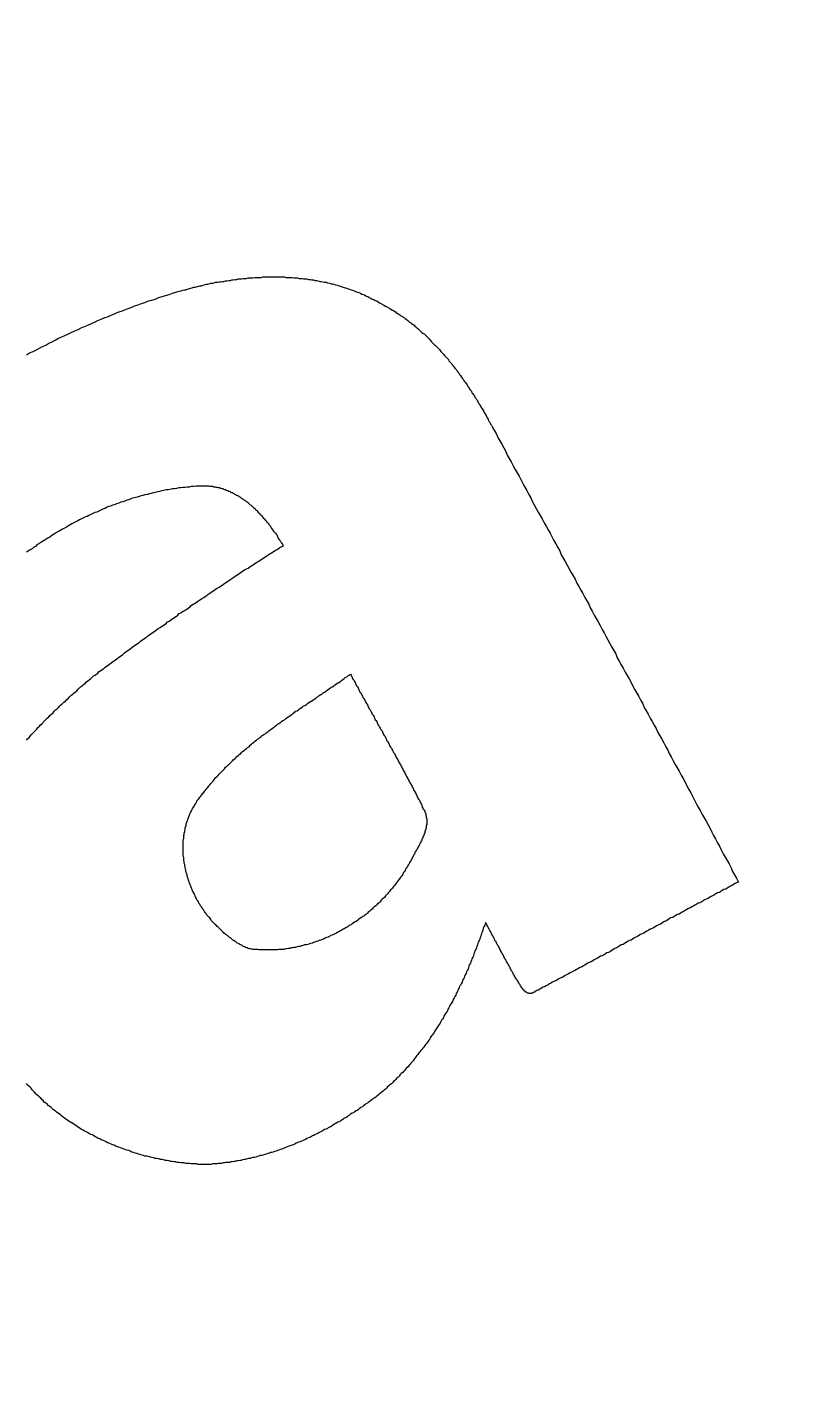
# Model space of a CAD drawing. Extents: x 61 to 163, y 47 to 87.
# Drawn here: x 70.293 to 72.718, y 62.933 to 67.299 of the extents above; entities that cross this region are included whole.
import ezdxf

# ---------------------------------------------------------------- set-up
doc = ezdxf.new("R2010")
doc.units = 0
doc.layers.get('0').update_dxf_attribs({"linetype": 'CONTINUOUS'})
doc.layers.add('GRAVIRANJE', color=3, linetype='CONTINUOUS')

msp = doc.modelspace()

# ---------------------------------------------------------------- linework, layer by layer
msp.add_circle((74.3058, 59.607), 13)
at = {"layer": 'GRAVIRANJE'}
for points in [[(70.2909, 66.2518), (70.3003, 66.2581), (70.3113, 66.2628), (70.3207, 66.2675), (70.3317, 66.2737), (70.3411, 66.2784), (70.3521, 66.2831), (70.3615, 66.2894), (70.3724, 66.2941), (70.3818, 66.2988), (70.3928, 66.3051), (70.4038, 66.3098), (70.4132, 66.3145), (70.4242, 66.3192), (70.4336, 66.3239), (70.4446, 66.3286), (70.4556, 66.3333), (70.465, 66.338), (70.4759, 66.3427), (70.4869, 66.3474), (70.4979, 66.3521), (70.5073, 66.3568), (70.5183, 66.3616), (70.5293, 66.3663), (70.5402, 66.371), (70.5496, 66.3741), (70.5606, 66.3788), (70.5716, 66.3835), (70.5826, 66.3882), (70.5936, 66.3913), (70.6045, 66.3961), (70.6155, 66.4008), (70.6249, 66.4039), (70.6359, 66.4086), (70.6469, 66.4117), (70.6578, 66.4164), (70.6688, 66.4196), (70.6798, 66.4243), (70.6908, 66.4274), (70.7018, 66.4305), (70.7127, 66.4353), (70.7237, 66.4384), (70.7347, 66.4415), (70.7457, 66.4447), (70.7566, 66.4494), (70.7676, 66.4525), (70.7786, 66.4556), (70.7849, 66.4572), (70.7896, 66.4588), (70.7943, 66.4603), (70.799, 66.4603), (70.8037, 66.4619), (70.8084, 66.4635), (70.8147, 66.465), (70.8194, 66.4666), (70.8241, 66.4682), (70.8288, 66.4682), (70.8335, 66.4698), (70.8398, 66.4713), (70.8445, 66.4729), (70.8492, 66.4729), (70.8539, 66.4745), (70.8586, 66.476), (70.8648, 66.4776), (70.8695, 66.4776), (70.8743, 66.4792), (70.879, 66.4807), (70.8852, 66.4807), (70.8899, 66.4823), (70.8946, 66.4839), (70.9009, 66.4839), (70.9056, 66.4854), (70.9103, 66.4854), (70.915, 66.487), (70.9213, 66.487), (70.926, 66.4886), (70.9307, 66.4886), (70.937, 66.4901), (70.9417, 66.4901), (70.9464, 66.4917), (70.9511, 66.4917), (70.9574, 66.4933), (70.9621, 66.4933), (70.9668, 66.4948), (70.973, 66.4948), (70.9777, 66.4948), (70.9825, 66.4964), (70.9887, 66.4964), (70.9934, 66.4964), (70.9981, 66.498), (71.0044, 66.498), (71.0091, 66.498), (71.0138, 66.498), (71.0201, 66.4995), (71.0248, 66.4995), (71.0295, 66.4995), (71.0358, 66.4995), (71.0405, 66.4995), (71.0452, 66.5011), (71.0515, 66.5011), (71.0562, 66.5011), (71.0609, 66.5011), (71.0671, 66.5011), (71.0718, 66.5011), (71.0765, 66.5011), (71.0828, 66.5011), (71.0875, 66.5011), (71.0922, 66.5011), (71.0985, 66.5011), (71.1032, 66.5011), (71.1079, 66.5011), (71.1142, 66.5011), (71.1189, 66.4995), (71.1236, 66.4995), (71.1299, 66.4995), (71.1346, 66.4995), (71.1393, 66.4995), (71.1455, 66.498), (71.1502, 66.498), (71.155, 66.498), (71.1612, 66.4964), (71.1659, 66.4964), (71.1706, 66.4964), (71.1753, 66.4948), (71.1816, 66.4948), (71.1863, 66.4948), (71.191, 66.4933), (71.1973, 66.4933), (71.202, 66.4917), (71.2067, 66.4917), (71.2114, 66.4901), (71.2177, 66.4901), (71.2224, 66.4886), (71.2271, 66.487), (71.2318, 66.487), (71.2381, 66.4854), (71.2428, 66.4839), (71.2475, 66.4839), (71.2522, 66.4823), (71.2585, 66.4807), (71.2632, 66.4792), (71.2679, 66.4792), (71.2726, 66.4776), (71.2773, 66.476), (71.2835, 66.4745), (71.2882, 66.4729), (71.2929, 66.4713), (71.2977, 66.4698), (71.3024, 66.4682), (71.3086, 66.4666), (71.3133, 66.465), (71.318, 66.4635), (71.3227, 66.4619), (71.3274, 66.4603), (71.3322, 66.4588), (71.3369, 66.4572), (71.3416, 66.4541), (71.3478, 66.4525), (71.3525, 66.4509), (71.3572, 66.4494), (71.3619, 66.4462), (71.3667, 66.4447), (71.3714, 66.4431), (71.3761, 66.44), (71.3808, 66.4384), (71.3855, 66.4353), (71.3902, 66.4337), (71.3949, 66.4305), (71.3996, 66.429), (71.4043, 66.4258), (71.409, 66.4243), (71.4137, 66.4211), (71.4184, 66.418), (71.4231, 66.4164), (71.4262, 66.4133), (71.4309, 66.4117), (71.4341, 66.4102), (71.4388, 66.407), (71.4419, 66.4055), (71.4466, 66.4039), (71.4498, 66.4008), (71.4529, 66.3992), (71.4576, 66.3961), (71.4607, 66.3945), (71.4654, 66.3913), (71.4686, 66.3898), (71.4717, 66.3866), (71.4749, 66.3851), (71.4796, 66.3819), (71.4827, 66.3804), (71.4858, 66.3772), (71.4905, 66.3757), (71.4937, 66.3725), (71.4968, 66.371), (71.4999, 66.3678), (71.5047, 66.3647), (71.5078, 66.3631), (71.5109, 66.36), (71.5141, 66.3568), (71.5172, 66.3553), (71.5203, 66.3521), (71.525, 66.349), (71.5282, 66.3474), (71.5313, 66.3443), (71.5344, 66.3412), (71.5376, 66.338), (71.5407, 66.3365), (71.5439, 66.3333), (71.547, 66.3302), (71.5501, 66.3271), (71.5533, 66.3239), (71.558, 66.3208), (71.5611, 66.3192), (71.5642, 66.3161), (71.5674, 66.3129), (71.5705, 66.3098), (71.5737, 66.3067), (71.5768, 66.3035), (71.5784, 66.3004), (71.5815, 66.2973), (71.5846, 66.2941), (71.5878, 66.291), (71.5909, 66.2878), (71.594, 66.2847), (71.5972, 66.2816), (71.6003, 66.2784), (71.6034, 66.2753), (71.6066, 66.2722), (71.6097, 66.269), (71.6113, 66.2659), (71.6144, 66.2628), (71.6176, 66.2596), (71.6207, 66.2565), (71.6238, 66.2533), (71.6254, 66.2502), (71.6285, 66.2471), (71.6317, 66.2439), (71.6348, 66.2408), (71.6379, 66.2377), (71.6395, 66.233), (71.6426, 66.2298), (71.6458, 66.2267), (71.6489, 66.2236), (71.6505, 66.2204), (71.6536, 66.2173), (71.6568, 66.2126), (71.6583, 66.2094), (71.6615, 66.2063), (71.6646, 66.2032), (71.6662, 66.2), (71.6693, 66.1953), (71.6724, 66.1922), (71.674, 66.1891), (71.6771, 66.1859), (71.6803, 66.1812), (71.6819, 66.1781), (71.685, 66.1749), (71.6866, 66.1718), (71.6897, 66.1671), (71.6928, 66.164), (71.6944, 66.1608), (71.6975, 66.1561), (71.6991, 66.153), (71.7022, 66.1498), (71.7038, 66.1467), (71.7069, 66.142), (71.7085, 66.1389), (71.7116, 66.1357), (71.7132, 66.131), (71.7164, 66.1279), (71.7179, 66.1248), (71.7211, 66.1201), (71.7226, 66.1169), (71.7258, 66.1138), (71.7273, 66.1091), (71.7305, 66.1059), (71.732, 66.1012), (71.7352, 66.0981), (71.7367, 66.095), (71.7399, 66.0903), (71.7414, 66.0871), (71.743, 66.084), (71.7461, 66.0793), (71.7477, 66.0761), (71.7509, 66.0714), (71.7524, 66.0683), (71.754, 66.0652), (71.7571, 66.0605), (71.7587, 66.0573), (71.7603, 66.0526), (71.7634, 66.0495), (71.765, 66.0464), (71.7665, 66.0416), (71.7697, 66.0385), (71.7712, 66.0338), (71.7728, 66.0307), (71.7759, 66.0275), (71.7775, 66.0228), (71.7791, 66.0197), (71.7822, 66.015), (71.7838, 66.0119), (71.7901, 66.0009), (71.7963, 65.9883), (71.8026, 65.9774), (71.8089, 65.9664), (71.8151, 65.9554), (71.8214, 65.9429), (71.8261, 65.9319), (71.8324, 65.9209), (71.8387, 65.9099), (71.8449, 65.8974), (71.8512, 65.8864), (71.8575, 65.8754), (71.8638, 65.8644), (71.87, 65.8519), (71.8763, 65.8409), (71.8826, 65.8299), (71.8889, 65.819), (71.8951, 65.8064), (71.9014, 65.7954), (71.9061, 65.7845), (71.9124, 65.7735), (71.9186, 65.7609), (71.9249, 65.75), (71.9312, 65.739), (71.9375, 65.728), (71.9437, 65.7155), (71.95, 65.7045), (71.9563, 65.6935), (71.9626, 65.6825), (71.9688, 65.6716), (71.9751, 65.659), (71.9814, 65.648), (71.9876, 65.6371), (71.9939, 65.6261), (71.9986, 65.6135), (72.0049, 65.6026), (72.0112, 65.5916), (72.0174, 65.5806), (72.0237, 65.5681), (72.03, 65.5571), (72.0363, 65.5461), (72.0425, 65.5351), (72.0488, 65.5226), (72.0551, 65.5116), (72.0613, 65.5006), (72.0676, 65.4897), (72.0739, 65.4771), (72.0802, 65.4661), (72.0864, 65.4552), (72.0911, 65.4442), (72.0974, 65.4332), (72.1037, 65.4207), (72.11, 65.4097), (72.1162, 65.3987), (72.1225, 65.3877), (72.1288, 65.3752), (72.1351, 65.3642), (72.1413, 65.3532), (72.1476, 65.3422), (72.1539, 65.3297), (72.1601, 65.3187), (72.1664, 65.3077), (72.1727, 65.2968), (72.1774, 65.2842), (72.1837, 65.2732), (72.1899, 65.2623), (72.1962, 65.2513), (72.2025, 65.2387), (72.2088, 65.2278), (72.215, 65.2168), (72.2213, 65.2058), (72.2276, 65.1933), (72.2338, 65.1823), (72.2401, 65.1713), (72.2464, 65.1603), (72.2527, 65.1478), (72.2589, 65.1368), (72.2636, 65.1258), (72.2699, 65.1149), (72.2762, 65.1039), (72.2825, 65.0913), (72.2887, 65.0804), (72.295, 65.0694), (72.3013, 65.0584), (72.3075, 65.0459), (72.3138, 65.0349), (72.3201, 65.0239), (72.3264, 65.0129), (72.3326, 65.0004), (72.3389, 64.9894), (72.3436, 64.9784), (72.3499, 64.9675), (72.3562, 64.9549), (72.3624, 64.9439), (72.3687, 64.933), (72.375, 64.922), (72.3813, 64.9094), (72.3875, 64.8985), (72.3938, 64.8875), (72.4001, 64.8749), (72.4063, 64.864), (72.4126, 64.853), (72.4173, 64.842), (72.4236, 64.8295), (72.4299, 64.8185), (72.4361, 64.8075), (72.4424, 64.7965), (72.4487, 64.784), (72.455, 64.773), (72.4612, 64.762), (72.4675, 64.7511), (72.4738, 64.7385), (72.48, 64.7275), (72.4848, 64.7166), (72.491, 64.7056), (72.4973, 64.693), (72.5036, 64.6821), (72.5098, 64.6711), (72.5161, 64.6585), (72.5224, 64.6476), (72.5287, 64.6366), (72.5349, 64.6256), (72.5412, 64.6131), (72.5459, 64.6021), (72.5522, 64.5911), (72.5585, 64.5801), (72.5647, 64.5676), (72.56, 64.566), (72.5538, 64.5629), (72.549, 64.5597), (72.5443, 64.5566), (72.5396, 64.555), (72.5334, 64.5519), (72.5287, 64.5488), (72.524, 64.5456), (72.5177, 64.5441), (72.513, 64.5409), (72.5083, 64.5378), (72.5036, 64.5346), (72.4973, 64.5331), (72.4926, 64.5299), (72.4879, 64.5268), (72.4816, 64.5237), (72.4769, 64.5221), (72.4722, 64.519), (72.4675, 64.5158), (72.4612, 64.5127), (72.4565, 64.5111), (72.4518, 64.508), (72.4471, 64.5048), (72.4408, 64.5017), (72.4361, 64.5001), (72.4314, 64.497), (72.4252, 64.4939), (72.4205, 64.4907), (72.4158, 64.4892), (72.411, 64.486), (72.4048, 64.4829), (72.4001, 64.4798), (72.3954, 64.4782), (72.3907, 64.4751), (72.3844, 64.4719), (72.3797, 64.4688), (72.375, 64.4656), (72.3687, 64.4641), (72.364, 64.4609), (72.3593, 64.4578), (72.3546, 64.4547), (72.3483, 64.4531), (72.3436, 64.45), (72.3389, 64.4468), (72.3342, 64.4437), (72.3279, 64.4421), (72.3232, 64.439), (72.3185, 64.4359), (72.3138, 64.4327), (72.3075, 64.4296), (72.3028, 64.428), (72.2981, 64.4249), (72.2934, 64.4217), (72.2872, 64.4186), (72.2825, 64.417), (72.2778, 64.4139), (72.2715, 64.4108), (72.2668, 64.4076), (72.2621, 64.4045), (72.2574, 64.4029), (72.2511, 64.3998), (72.2464, 64.3966), (72.2417, 64.3935), (72.237, 64.3919), (72.2307, 64.3888), (72.226, 64.3857), (72.2213, 64.3825), (72.2166, 64.381), (72.2103, 64.3778), (72.2056, 64.3747), (72.2009, 64.3716), (72.1962, 64.3684), (72.1899, 64.3669), (72.1852, 64.3637), (72.1805, 64.3606), (72.1758, 64.3574), (72.1696, 64.3559), (72.1648, 64.3527), (72.1601, 64.3496), (72.1554, 64.3465), (72.1492, 64.3433), (72.1445, 64.3418), (72.1398, 64.3386), (72.1351, 64.3355), (72.1288, 64.3324), (72.1241, 64.3308), (72.1194, 64.3276), (72.1147, 64.3245), (72.1084, 64.3214), (72.1037, 64.3198), (72.099, 64.3167), (72.0943, 64.3135), (72.088, 64.3104), (72.0833, 64.3088), (72.0786, 64.3057), (72.0739, 64.3026), (72.0676, 64.2994), (72.0629, 64.2963), (72.0582, 64.2947), (72.0535, 64.2916), (72.0472, 64.2884), (72.0425, 64.2853), (72.0378, 64.2837), (72.0331, 64.2806), (72.0268, 64.2775), (72.0221, 64.2743), (72.0174, 64.2728), (72.0112, 64.2696), (72.0065, 64.2665), (72.0018, 64.2634), (71.9971, 64.2618), (71.9908, 64.2586), (71.9861, 64.2555), (71.9814, 64.2524), (71.9767, 64.2508), (71.9704, 64.2477), (71.9657, 64.2445), (71.961, 64.243), (71.9563, 64.2398), (71.95, 64.2367), (71.9453, 64.2336), (71.9406, 64.232), (71.9359, 64.2289), (71.9296, 64.2257), (71.9249, 64.2226), (71.9202, 64.221), (71.9155, 64.2179), (71.9139, 64.2179), (71.9139, 64.2163), (71.9124, 64.2163), (71.9124, 64.2163), (71.9108, 64.2147), (71.9108, 64.2147), (71.9092, 64.2147), (71.9092, 64.2147), (71.9077, 64.2132), (71.9077, 64.2132), (71.9077, 64.2132), (71.9061, 64.2132), (71.9061, 64.2132), (71.9045, 64.2132), (71.9045, 64.2132), (71.903, 64.2116), (71.903, 64.2116), (71.903, 64.2116), (71.9014, 64.2116), (71.9014, 64.2116), (71.8998, 64.2116), (71.8998, 64.2116), (71.8998, 64.2116), (71.8983, 64.2116), (71.8983, 64.2116), (71.8967, 64.2116), (71.8967, 64.2116), (71.8967, 64.2116), (71.8951, 64.2116), (71.8951, 64.2116), (71.8936, 64.2116), (71.8936, 64.2116), (71.8936, 64.2132), (71.892, 64.2132), (71.892, 64.2132), (71.892, 64.2132), (71.8904, 64.2132), (71.8904, 64.2132), (71.8904, 64.2132), (71.8889, 64.2147), (71.8889, 64.2147), (71.8889, 64.2147), (71.8873, 64.2147), (71.8873, 64.2147), (71.8873, 64.2163), (71.8857, 64.2163), (71.8857, 64.2163), (71.8857, 64.2163), (71.8841, 64.2163), (71.8841, 64.2179), (71.8841, 64.2179), (71.8826, 64.2179), (71.8826, 64.2194), (71.8826, 64.2194), (71.881, 64.2194), (71.881, 64.2194), (71.881, 64.221), (71.8794, 64.221), (71.8794, 64.221), (71.8794, 64.2226), (71.8779, 64.2226), (71.8779, 64.2226), (71.8779, 64.2241), (71.8779, 64.2241), (71.8763, 64.2241), (71.8763, 64.2257), (71.8763, 64.2257), (71.8747, 64.2257), (71.8747, 64.2273), (71.8747, 64.2273), (71.8747, 64.2273), (71.8732, 64.2289), (71.8732, 64.2289), (71.8732, 64.2304), (71.8732, 64.2304), (71.8716, 64.2304), (71.8716, 64.232), (71.8716, 64.232), (71.87, 64.232), (71.87, 64.2336), (71.87, 64.2336), (71.87, 64.2351), (71.8685, 64.2351), (71.8685, 64.2351), (71.8685, 64.2367), (71.8685, 64.2367), (71.8669, 64.2383), (71.8669, 64.2383), (71.8669, 64.2383), (71.8669, 64.2398), (71.8669, 64.2398), (71.8653, 64.2414), (71.8653, 64.2414), (71.8653, 64.2414), (71.8653, 64.243), (71.8638, 64.243), (71.8638, 64.2445), (71.8638, 64.2445), (71.8638, 64.2445), (71.8622, 64.2461), (71.8622, 64.2461), (71.8622, 64.2461), (71.8622, 64.2477), (71.8622, 64.2477), (71.8606, 64.2492), (71.8606, 64.2492), (71.8606, 64.2492), (71.8606, 64.2508), (71.8591, 64.2508), (71.8591, 64.2508), (71.8591, 64.2524), (71.8591, 64.2524), (71.8591, 64.2524), (71.8575, 64.2539), (71.8575, 64.2539), (71.8575, 64.2539), (71.8575, 64.2555), (71.8575, 64.2555), (71.8559, 64.2555), (71.8559, 64.2571), (71.8559, 64.2571), (71.8559, 64.2571), (71.8559, 64.2571), (71.8544, 64.2586), (71.8544, 64.2586), (71.8544, 64.2586), (71.8544, 64.2602), (71.8528, 64.2602), (71.8528, 64.2618), (71.8512, 64.2634), (71.8512, 64.2649), (71.8496, 64.2665), (71.8496, 64.2681), (71.8481, 64.2696), (71.8481, 64.2712), (71.8465, 64.2712), (71.8465, 64.2728), (71.8449, 64.2743), (71.8449, 64.2759), (71.8434, 64.2775), (71.8434, 64.279), (71.8418, 64.2806), (71.8418, 64.2822), (71.8402, 64.2837), (71.8402, 64.2837), (71.8387, 64.2853), (71.8387, 64.2869), (71.8371, 64.2884), (71.8371, 64.29), (71.8355, 64.2916), (71.8355, 64.2931), (71.8355, 64.2947), (71.834, 64.2963), (71.834, 64.2963), (71.8324, 64.2979), (71.8324, 64.2994), (71.8308, 64.301), (71.8308, 64.3026), (71.8293, 64.3041), (71.8293, 64.3057), (71.8277, 64.3073), (71.8277, 64.3088), (71.8261, 64.3088), (71.8261, 64.3104), (71.8246, 64.312), (71.8246, 64.3135), (71.823, 64.3151), (71.823, 64.3167), (71.8214, 64.3182), (71.8214, 64.3198), (71.8199, 64.3214), (71.8199, 64.3214), (71.8183, 64.3229), (71.8183, 64.3245), (71.8167, 64.3261), (71.8167, 64.3276), (71.8151, 64.3292), (71.8151, 64.3308), (71.8136, 64.3324), (71.8136, 64.3339), (71.812, 64.3355), (71.812, 64.3355), (71.8104, 64.3371), (71.8104, 64.3386), (71.8089, 64.3402), (71.8089, 64.3418), (71.8073, 64.3433), (71.8073, 64.3449), (71.8057, 64.3465), (71.8057, 64.348), (71.8057, 64.3496), (71.8042, 64.3496), (71.8042, 64.3512), (71.8026, 64.3527), (71.8026, 64.3543), (71.801, 64.3559), (71.801, 64.3574), (71.7995, 64.359), (71.7995, 64.3606), (71.7979, 64.3621), (71.7979, 64.3637), (71.7963, 64.3653), (71.7963, 64.3653), (71.7948, 64.3669), (71.7948, 64.3684), (71.7932, 64.37), (71.7932, 64.3716), (71.7916, 64.3731), (71.7916, 64.3747), (71.7901, 64.3763), (71.7901, 64.3778), (71.7885, 64.3794), (71.7885, 64.3794), (71.7869, 64.381), (71.7869, 64.3825), (71.7854, 64.3841), (71.7854, 64.3857), (71.7838, 64.3872), (71.7838, 64.3888), (71.7822, 64.3904), (71.7822, 64.3919), (71.7806, 64.3935), (71.7806, 64.3951), (71.7791, 64.3951), (71.7791, 64.3966), (71.7775, 64.3982), (71.7775, 64.3998), (71.7759, 64.4014), (71.7759, 64.4029), (71.7744, 64.4045), (71.7744, 64.4061), (71.7744, 64.4076), (71.7728, 64.4092), (71.7728, 64.4108), (71.7712, 64.4108), (71.7712, 64.4123), (71.7697, 64.4139), (71.7697, 64.4155), (71.7681, 64.417), (71.7681, 64.4186), (71.7665, 64.4202), (71.7665, 64.4217), (71.765, 64.4233), (71.765, 64.4249), (71.7634, 64.4264), (71.7634, 64.428), (71.7618, 64.428), (71.7618, 64.4296), (71.7603, 64.4311), (71.7603, 64.4327), (71.7587, 64.4343), (71.7587, 64.4359), (71.7571, 64.4374), (71.7571, 64.439), (71.7556, 64.4343), (71.754, 64.4296), (71.7509, 64.4249), (71.7493, 64.4202), (71.7477, 64.4139), (71.7461, 64.4092), (71.7446, 64.4045), (71.743, 64.3998), (71.7414, 64.3951), (71.7399, 64.3904), (71.7383, 64.3857), (71.7367, 64.381), (71.7336, 64.3763), (71.732, 64.3716), (71.7305, 64.3669), (71.7289, 64.3621), (71.7273, 64.3574), (71.7258, 64.3527), (71.7226, 64.348), (71.7211, 64.3433), (71.7195, 64.3386), (71.7179, 64.3324), (71.7164, 64.3276), (71.7132, 64.3229), (71.7116, 64.3182), (71.7101, 64.3135), (71.7085, 64.3088), (71.7054, 64.3041), (71.7038, 64.2994), (71.7022, 64.2947), (71.7007, 64.29), (71.6975, 64.2853), (71.696, 64.2806), (71.6944, 64.2759), (71.6913, 64.2712), (71.6897, 64.2665), (71.6881, 64.2618), (71.685, 64.2571), (71.6834, 64.2524), (71.6819, 64.2477), (71.6787, 64.243), (71.6771, 64.2383), (71.674, 64.2351), (71.6724, 64.2304), (71.6693, 64.2257), (71.6677, 64.221), (71.6662, 64.2163), (71.663, 64.2116), (71.6615, 64.2069), (71.6583, 64.2022), (71.6568, 64.1975), (71.6536, 64.1928), (71.6521, 64.1881), (71.6489, 64.1834), (71.6474, 64.1802), (71.6442, 64.1755), (71.6411, 64.1708), (71.6395, 64.1661), (71.6364, 64.1614), (71.6348, 64.1567), (71.6317, 64.152), (71.6301, 64.1489), (71.627, 64.1442), (71.6238, 64.1395), (71.6223, 64.1348), (71.6191, 64.1301), (71.616, 64.1269), (71.6144, 64.1222), (71.6113, 64.1175), (71.6081, 64.1128), (71.605, 64.1081), (71.6034, 64.105), (71.6003, 64.1003), (71.5972, 64.0956), (71.594, 64.0909), (71.5925, 64.0877), (71.5893, 64.083), (71.5862, 64.0783), (71.5831, 64.0752), (71.5799, 64.0705), (71.5784, 64.0658), (71.5752, 64.0626), (71.5721, 64.0579), (71.5689, 64.0532), (71.5658, 64.0501), (71.5627, 64.0454), (71.5595, 64.0407), (71.5564, 64.0375), (71.5533, 64.0328), (71.5501, 64.0297), (71.547, 64.025), (71.5439, 64.0219), (71.5407, 64.0172), (71.5376, 64.014), (71.5344, 64.0093), (71.5313, 64.0046), (71.5282, 64.0015), (71.525, 63.9968), (71.5219, 63.9936), (71.5188, 63.9905), (71.5156, 63.9858), (71.5125, 63.9827), (71.5094, 63.9779), (71.5047, 63.9748), (71.5015, 63.9701), (71.4984, 63.967), (71.4952, 63.9638), (71.4921, 63.9591), (71.4874, 63.956), (71.4843, 63.9529), (71.4811, 63.9482), (71.478, 63.945), (71.4733, 63.9419), (71.4702, 63.9372), (71.467, 63.934), (71.4623, 63.9309), (71.4592, 63.9262), (71.456, 63.9231), (71.4513, 63.9199), (71.4482, 63.9168), (71.4435, 63.9137), (71.4404, 63.9089), (71.4372, 63.9058), (71.4325, 63.9027), (71.4294, 63.8995), (71.4247, 63.8964), (71.4215, 63.8933), (71.4168, 63.8901), (71.4137, 63.887), (71.409, 63.8839), (71.4059, 63.8807), (71.4012, 63.8776), (71.398, 63.876), (71.3949, 63.8729), (71.3902, 63.8697), (71.387, 63.8666), (71.3823, 63.8635), (71.3792, 63.8619), (71.3745, 63.8588), (71.3714, 63.8556), (71.3667, 63.8525), (71.3635, 63.8494), (71.3588, 63.8478), (71.3541, 63.8447), (71.351, 63.8415), (71.3463, 63.8384), (71.3431, 63.8368), (71.3384, 63.8337), (71.3353, 63.8305), (71.3306, 63.829), (71.3259, 63.8258), (71.3227, 63.8227), (71.318, 63.8211), (71.3149, 63.818), (71.3102, 63.8149), (71.3055, 63.8133), (71.3024, 63.8102), (71.2977, 63.807), (71.2929, 63.8055), (71.2898, 63.8023), (71.2851, 63.8007), (71.2804, 63.7976), (71.2773, 63.796), (71.2726, 63.7929), (71.2679, 63.7898), (71.2647, 63.7882), (71.26, 63.7851), (71.2553, 63.7835), (71.2522, 63.7804), (71.2475, 63.7788), (71.2428, 63.7772), (71.2381, 63.7741), (71.2349, 63.7725), (71.2302, 63.7694), (71.2255, 63.7678), (71.2208, 63.7647), (71.2177, 63.7631), (71.213, 63.7615), (71.2083, 63.7584), (71.2036, 63.7568), (71.2004, 63.7553), (71.1957, 63.7521), (71.191, 63.7506), (71.1863, 63.749), (71.1816, 63.7459), (71.1785, 63.7443), (71.1738, 63.7427), (71.1691, 63.7396), (71.1644, 63.738), (71.1597, 63.7365), (71.155, 63.7349), (71.1518, 63.7333), (71.1471, 63.7302), (71.1424, 63.7286), (71.1377, 63.727), (71.133, 63.7255), (71.1283, 63.7239), (71.1236, 63.7223), (71.1205, 63.7208), (71.1157, 63.7192), (71.111, 63.7161), (71.1063, 63.7145), (71.1016, 63.7129), (71.0969, 63.7114), (71.0922, 63.7098), (71.0875, 63.7082), (71.0828, 63.7067), (71.0781, 63.7051), (71.0734, 63.7035), (71.0703, 63.7035), (71.0656, 63.702), (71.0609, 63.7004), (71.0562, 63.6988), (71.0515, 63.6972), (71.0467, 63.6957), (71.042, 63.6941), (71.0373, 63.6941), (71.0326, 63.6925), (71.0279, 63.691), (71.0232, 63.6894), (71.0185, 63.6878), (71.0138, 63.6878), (71.0091, 63.6863), (71.0044, 63.6847), (70.9997, 63.6847), (70.995, 63.6831), (70.9903, 63.6816), (70.9856, 63.6816), (70.9809, 63.68), (70.9762, 63.6784), (70.9715, 63.6784), (70.9668, 63.6769), (70.9621, 63.6769), (70.9574, 63.6753), (70.9527, 63.6753), (70.948, 63.6737), (70.9433, 63.6737), (70.9385, 63.6722), (70.9338, 63.6722), (70.9276, 63.6722), (70.9229, 63.6706), (70.9182, 63.6706), (70.9135, 63.669), (70.9088, 63.669), (70.904, 63.669), (70.8993, 63.6675), (70.8946, 63.6675), (70.8899, 63.6675), (70.8852, 63.6675), (70.8805, 63.6659), (70.8758, 63.6659), (70.8695, 63.6659), (70.8648, 63.6659), (70.8601, 63.6659), (70.8554, 63.6659), (70.8492, 63.6659), (70.8445, 63.6659), (70.8382, 63.6659), (70.8335, 63.6675), (70.8272, 63.6675), (70.8225, 63.6675), (70.8162, 63.6675), (70.8115, 63.669), (70.8053, 63.669), (70.8005, 63.669), (70.7943, 63.6706), (70.7896, 63.6706), (70.7833, 63.6706), (70.7786, 63.6722), (70.7723, 63.6722), (70.7676, 63.6737), (70.7613, 63.6737), (70.7566, 63.6753), (70.7504, 63.6753), (70.7457, 63.6769), (70.7394, 63.6784), (70.7347, 63.6784), (70.7284, 63.68), (70.7237, 63.6816), (70.7174, 63.6816), (70.7127, 63.6831), (70.7065, 63.6847), (70.7018, 63.6847), (70.697, 63.6863), (70.6908, 63.6878), (70.6861, 63.6894), (70.6798, 63.691), (70.6751, 63.6925), (70.6688, 63.6925), (70.6641, 63.6941), (70.6594, 63.6957), (70.6531, 63.6972), (70.6484, 63.6988), (70.6437, 63.7004), (70.6375, 63.702), (70.6328, 63.7035), (70.6265, 63.7051), (70.6218, 63.7082), (70.6171, 63.7098), (70.6108, 63.7114), (70.6061, 63.7129), (70.6014, 63.7145), (70.5967, 63.7161), (70.5904, 63.7192), (70.5857, 63.7208), (70.581, 63.7223), (70.5747, 63.7239), (70.57, 63.727), (70.5653, 63.7286), (70.5606, 63.7302), (70.5543, 63.7333), (70.5496, 63.7349), (70.5449, 63.738), (70.5402, 63.7396), (70.5355, 63.7427), (70.5293, 63.7443), (70.5246, 63.7474), (70.5198, 63.749), (70.5151, 63.7521), (70.5104, 63.7537), (70.5057, 63.7568), (70.501, 63.76), (70.4963, 63.7615), (70.4901, 63.7647), (70.4853, 63.7678), (70.4806, 63.7694), (70.4759, 63.7725), (70.4712, 63.7757), (70.4665, 63.7772), (70.4618, 63.7804), (70.4571, 63.7835), (70.4524, 63.7866), (70.4477, 63.7898), (70.443, 63.7929), (70.4383, 63.796), (70.4336, 63.7992), (70.4305, 63.8007), (70.4258, 63.8039), (70.4211, 63.807), (70.4163, 63.8102), (70.4116, 63.8133), (70.4069, 63.818), (70.4022, 63.8211), (70.3991, 63.8243), (70.3944, 63.8274), (70.3897, 63.8305), (70.385, 63.8337), (70.3818, 63.8368), (70.3771, 63.8399), (70.3724, 63.8447), (70.3693, 63.8478), (70.3646, 63.8509), (70.3599, 63.8541), (70.3568, 63.8588), (70.3521, 63.8619), (70.3473, 63.865), (70.3442, 63.8697), (70.3395, 63.8729), (70.3364, 63.8776), (70.3317, 63.8807), (70.3285, 63.8839), (70.3238, 63.8886), (70.3207, 63.8917), (70.316, 63.8964), (70.3128, 63.8995), (70.3081, 63.9042), (70.305, 63.9089), (70.3019, 63.9121), (70.2972, 63.9168), (70.294, 63.9199), (70.2909, 63.9246)], [(70.2909, 65.0208), (70.294, 65.0255), (70.2987, 65.0302), (70.3034, 65.0349), (70.3066, 65.0396), (70.3113, 65.0443), (70.316, 65.049), (70.3191, 65.0521), (70.3238, 65.0568), (70.327, 65.0615), (70.3317, 65.0663), (70.3364, 65.071), (70.3411, 65.0741), (70.3442, 65.0788), (70.3489, 65.0835), (70.3536, 65.0882), (70.3568, 65.0913), (70.3615, 65.096), (70.3662, 65.1008), (70.3709, 65.1055), (70.3756, 65.1086), (70.3787, 65.1133), (70.3834, 65.118), (70.3881, 65.1211), (70.3928, 65.1258), (70.3975, 65.1305), (70.4007, 65.1337), (70.4054, 65.1384), (70.4101, 65.1431), (70.4148, 65.1462), (70.4195, 65.1509), (70.4242, 65.1556), (70.4273, 65.1588), (70.432, 65.1635), (70.4367, 65.1666), (70.4414, 65.1713), (70.4461, 65.1745), (70.4508, 65.1792), (70.4556, 65.1839), (70.4587, 65.187), (70.4634, 65.1917), (70.4681, 65.1948), (70.4728, 65.1995), (70.4775, 65.2027), (70.4822, 65.2074), (70.4869, 65.2105), (70.4916, 65.2152), (70.4963, 65.2184), (70.4995, 65.2215), (70.5042, 65.2262), (70.5089, 65.2293), (70.5136, 65.2325), (70.5183, 65.2356), (70.523, 65.2403), (70.5277, 65.2435), (70.5324, 65.2466), (70.5371, 65.2497), (70.5418, 65.2544), (70.5465, 65.2576), (70.5512, 65.2607), (70.5559, 65.2638), (70.5606, 65.2685), (70.5653, 65.2717), (70.57, 65.2748), (70.5747, 65.278), (70.5794, 65.2811), (70.5841, 65.2858), (70.5888, 65.2889), (70.5936, 65.2921), (70.5983, 65.2952), (70.603, 65.2999), (70.6077, 65.303), (70.6124, 65.3062), (70.6171, 65.3093), (70.6218, 65.3125), (70.6265, 65.3172), (70.6312, 65.3203), (70.6359, 65.3234), (70.6406, 65.3266), (70.6453, 65.3297), (70.65, 65.3328), (70.6547, 65.3375), (70.6594, 65.3407), (70.6641, 65.3438), (70.6688, 65.347), (70.6735, 65.3501), (70.6782, 65.3548), (70.6829, 65.3579), (70.6876, 65.3611), (70.6923, 65.3642), (70.697, 65.3673), (70.7018, 65.3705), (70.7065, 65.3752), (70.7112, 65.3783), (70.7174, 65.3815), (70.7221, 65.3846), (70.7268, 65.3877), (70.7315, 65.3909), (70.7363, 65.394), (70.741, 65.3987), (70.7457, 65.4018), (70.7504, 65.405), (70.7551, 65.4081), (70.7598, 65.4112), (70.7645, 65.4144), (70.7692, 65.4175), (70.7739, 65.4207), (70.7786, 65.4254), (70.7833, 65.4285), (70.788, 65.4316), (70.7927, 65.4348), (70.799, 65.4379), (70.8037, 65.441), (70.8084, 65.4442), (70.8131, 65.4473), (70.8178, 65.452), (70.8225, 65.4552), (70.8272, 65.4583), (70.8319, 65.4614), (70.8366, 65.4646), (70.8413, 65.4677), (70.846, 65.4708), (70.8507, 65.474), (70.857, 65.4771), (70.8617, 65.4802), (70.8664, 65.4834), (70.8711, 65.4881), (70.8758, 65.4912), (70.8805, 65.4944), (70.8852, 65.4975), (70.8899, 65.5006), (70.8946, 65.5038), (70.8993, 65.5069), (70.9056, 65.51), (70.9103, 65.5132), (70.915, 65.5163), (70.9197, 65.5194), (70.9244, 65.5226), (70.9291, 65.5257), (70.9338, 65.5289), (70.9385, 65.532), (70.9433, 65.5351), (70.9495, 65.5398), (70.9542, 65.543), (70.9589, 65.5461), (70.9636, 65.5492), (70.9683, 65.5524), (70.973, 65.5555), (70.9777, 65.5587), (70.9825, 65.5618), (70.9872, 65.5649), (70.9934, 65.5681), (70.9981, 65.5712), (71.0028, 65.5743), (71.0075, 65.5775), (71.0122, 65.5806), (71.017, 65.5837), (71.0217, 65.5869), (71.0264, 65.59), (71.0326, 65.5932), (71.0373, 65.5963), (71.042, 65.5994), (71.0467, 65.6026), (71.0515, 65.6057), (71.0562, 65.6088), (71.0609, 65.612), (71.0656, 65.6151), (71.0718, 65.6182), (71.0765, 65.6214), (71.0812, 65.6245), (71.086, 65.6277), (71.0907, 65.6308), (71.0954, 65.6339), (71.1001, 65.6371), (71.1063, 65.6402), (71.111, 65.6433), (71.1095, 65.6449), (71.1079, 65.648), (71.1063, 65.6496), (71.1048, 65.6527), (71.1032, 65.6543), (71.1016, 65.6574), (71.1001, 65.659), (71.0985, 65.6622), (71.0969, 65.6637), (71.0954, 65.6669), (71.0938, 65.6684), (71.0938, 65.6716), (71.0922, 65.6731), (71.0907, 65.6763), (71.0891, 65.6778), (71.0875, 65.681), (71.086, 65.6825), (71.0828, 65.6857), (71.0812, 65.6872), (71.0797, 65.6904), (71.0781, 65.6919), (71.0765, 65.6951), (71.075, 65.6967), (71.0734, 65.6998), (71.0718, 65.7014), (71.0703, 65.7045), (71.0687, 65.7061), (71.0671, 65.7076), (71.0656, 65.7108), (71.064, 65.7123), (71.0609, 65.7155), (71.0593, 65.717), (71.0577, 65.7202), (71.0562, 65.7217), (71.0546, 65.7233), (71.053, 65.7264), (71.0499, 65.728), (71.0483, 65.7296), (71.0467, 65.7327), (71.0452, 65.7343), (71.0436, 65.7374), (71.0405, 65.739), (71.0389, 65.7406), (71.0373, 65.7421), (71.0358, 65.7453), (71.0326, 65.7468), (71.0311, 65.7484), (71.0295, 65.7515), (71.0279, 65.7531), (71.0248, 65.7547), (71.0232, 65.7562), (71.0217, 65.7594), (71.0185, 65.7609), (71.017, 65.7625), (71.0154, 65.7641), (71.0122, 65.7672), (71.0107, 65.7688), (71.0091, 65.7704), (71.006, 65.7719), (71.0044, 65.7735), (71.0028, 65.7751), (70.9997, 65.7782), (70.9981, 65.7798), (70.995, 65.7813), (70.9934, 65.7829), (70.9919, 65.7845), (70.9887, 65.786), (70.9872, 65.7876), (70.984, 65.7892), (70.9825, 65.7907), (70.9793, 65.7923), (70.9777, 65.7939), (70.9746, 65.7954), (70.973, 65.797), (70.9699, 65.7986), (70.9683, 65.8001), (70.9652, 65.8017), (70.9636, 65.8033), (70.9605, 65.8033), (70.9589, 65.8049), (70.9558, 65.8064), (70.9542, 65.808), (70.9511, 65.8096), (70.9495, 65.8111), (70.9464, 65.8111), (70.9433, 65.8127), (70.9417, 65.8143), (70.9385, 65.8158), (70.937, 65.8158), (70.9338, 65.8174), (70.9307, 65.819), (70.9291, 65.819), (70.926, 65.8205), (70.9229, 65.8205), (70.9213, 65.8221), (70.9182, 65.8237), (70.915, 65.8237), (70.9135, 65.8252), (70.9103, 65.8252), (70.9072, 65.8268), (70.9056, 65.8268), (70.9025, 65.8268), (70.8993, 65.8284), (70.8962, 65.8284), (70.8946, 65.8299), (70.8915, 65.8299), (70.8884, 65.8299), (70.8852, 65.8315), (70.8837, 65.8315), (70.8805, 65.8315), (70.8774, 65.8315), (70.8743, 65.8331), (70.8727, 65.8331), (70.8695, 65.8331), (70.8664, 65.8331), (70.8633, 65.8331), (70.8601, 65.8331), (70.857, 65.8331), (70.8554, 65.8331), (70.8523, 65.8331), (70.8492, 65.8331), (70.846, 65.8331), (70.8429, 65.8331), (70.8398, 65.8331), (70.8366, 65.8331), (70.8335, 65.8331), (70.8319, 65.8331), (70.8241, 65.8315), (70.8178, 65.8315), (70.81, 65.8299), (70.8037, 65.8299), (70.7974, 65.8284), (70.7896, 65.8284), (70.7833, 65.8268), (70.777, 65.8268), (70.7692, 65.8252), (70.7629, 65.8237), (70.7566, 65.8237), (70.7488, 65.8221), (70.7425, 65.8205), (70.7363, 65.8205), (70.7284, 65.819), (70.7221, 65.8174), (70.7159, 65.8158), (70.7096, 65.8143), (70.7018, 65.8127), (70.6955, 65.8111), (70.6892, 65.8096), (70.6829, 65.808), (70.6767, 65.8064), (70.6688, 65.8049), (70.6625, 65.8033), (70.6563, 65.8017), (70.65, 65.8001), (70.6437, 65.797), (70.6359, 65.7954), (70.6296, 65.7939), (70.6233, 65.7923), (70.6171, 65.7892), (70.6108, 65.7876), (70.6045, 65.7845), (70.5983, 65.7829), (70.592, 65.7813), (70.5857, 65.7782), (70.5779, 65.7766), (70.5716, 65.7735), (70.5653, 65.7719), (70.5591, 65.7688), (70.5528, 65.7672), (70.5465, 65.7641), (70.5402, 65.7609), (70.534, 65.7594), (70.5277, 65.7562), (70.5214, 65.7531), (70.5151, 65.75), (70.5089, 65.7484), (70.5026, 65.7453), (70.4963, 65.7421), (70.4901, 65.739), (70.4838, 65.7359), (70.4791, 65.7343), (70.4728, 65.7312), (70.4665, 65.728), (70.4603, 65.7249), (70.454, 65.7217), (70.4477, 65.7186), (70.4414, 65.7155), (70.4352, 65.7123), (70.4305, 65.7092), (70.4242, 65.7061), (70.4179, 65.7014), (70.4116, 65.6982), (70.4054, 65.6951), (70.4007, 65.6919), (70.3944, 65.6888), (70.3881, 65.6857), (70.3818, 65.681), (70.3771, 65.6778), (70.3709, 65.6747), (70.3646, 65.67), (70.3583, 65.6669), (70.3536, 65.6637), (70.3473, 65.659), (70.3411, 65.6559), (70.3364, 65.6527), (70.3301, 65.648), (70.3238, 65.6449), (70.3191, 65.6402), (70.3128, 65.6371), (70.3081, 65.6324), (70.3019, 65.6292), (70.2956, 65.6245), (70.2909, 65.6214)]]:
    msp.add_lwpolyline(points, dxfattribs=at)
msp.add_lwpolyline([(71.3274, 65.2293), (71.329, 65.2262), (71.3306, 65.2215), (71.3322, 65.2184), (71.3337, 65.2152), (71.3369, 65.2121), (71.3384, 65.209), (71.34, 65.2058), (71.3416, 65.2011), (71.3431, 65.198), (71.3447, 65.1948), (71.3478, 65.1917), (71.3494, 65.1886), (71.351, 65.1854), (71.3525, 65.1823), (71.3541, 65.1776), (71.3557, 65.1745), (71.3588, 65.1713), (71.3604, 65.1682), (71.3619, 65.165), (71.3635, 65.1619), (71.3651, 65.1572), (71.3682, 65.1541), (71.3698, 65.1509), (71.3714, 65.1478), (71.3729, 65.1447), (71.3745, 65.1415), (71.3761, 65.1384), (71.3792, 65.1337), (71.3808, 65.1305), (71.3823, 65.1274), (71.3839, 65.1243), (71.3855, 65.1211), (71.3886, 65.118), (71.3902, 65.1133), (71.3917, 65.1102), (71.3933, 65.107), (71.3949, 65.1039), (71.398, 65.1008), (71.3996, 65.0976), (71.4012, 65.0945), (71.4027, 65.0898), (71.4043, 65.0866), (71.4074, 65.0835), (71.409, 65.0804), (71.4106, 65.0772), (71.4121, 65.0741), (71.4137, 65.0694), (71.4168, 65.0663), (71.4184, 65.0631), (71.42, 65.06), (71.4215, 65.0568), (71.4231, 65.0537), (71.4262, 65.0506), (71.4278, 65.0459), (71.4294, 65.0427), (71.4309, 65.0396), (71.4325, 65.0365), (71.4357, 65.0333), (71.4372, 65.0302), (71.4388, 65.0255), (71.4404, 65.0223), (71.4419, 65.0192), (71.4451, 65.0161), (71.4466, 65.0129), (71.4482, 65.0098), (71.4498, 65.0051), (71.4513, 65.002), (71.4529, 64.9988), (71.456, 64.9957), (71.4576, 64.9925), (71.4592, 64.9894), (71.4607, 64.9863), (71.4623, 64.9816), (71.4654, 64.9784), (71.467, 64.9753), (71.4686, 64.9722), (71.4702, 64.969), (71.4717, 64.9659), (71.4749, 64.9612), (71.4764, 64.958), (71.478, 64.9549), (71.4796, 64.9518), (71.4811, 64.9486), (71.4827, 64.9455), (71.4858, 64.9408), (71.4874, 64.9377), (71.489, 64.9345), (71.4905, 64.9314), (71.4921, 64.9283), (71.4937, 64.9251), (71.4968, 64.9204), (71.4984, 64.9173), (71.4999, 64.9141), (71.5015, 64.911), (71.5031, 64.9079), (71.5047, 64.9047), (71.5078, 64.9), (71.5094, 64.8969), (71.5109, 64.8938), (71.5125, 64.8906), (71.5141, 64.8875), (71.5156, 64.8843), (71.5188, 64.8796), (71.5203, 64.8765), (71.5219, 64.8734), (71.5235, 64.8702), (71.525, 64.8671), (71.5266, 64.8624), (71.5282, 64.8593), (71.5313, 64.8561), (71.5329, 64.853), (71.5344, 64.8498), (71.536, 64.8467), (71.5376, 64.842), (71.5392, 64.8389), (71.5407, 64.8357), (71.5423, 64.8326), (71.5454, 64.8295), (71.547, 64.8248), (71.5486, 64.8216), (71.5501, 64.8185), (71.5517, 64.8153), (71.5533, 64.8122), (71.5548, 64.8075), (71.5564, 64.8044), (71.558, 64.8012), (71.5595, 64.7997), (71.5595, 64.7981), (71.5611, 64.7981), (71.5611, 64.7965), (71.5627, 64.795), (71.5627, 64.7934), (71.5627, 64.7918), (71.5642, 64.7903), (71.5642, 64.7887), (71.5642, 64.7887), (71.5658, 64.7871), (71.5658, 64.7856), (71.5658, 64.784), (71.5658, 64.7824), (71.5658, 64.7808), (71.5674, 64.7793), (71.5674, 64.7793), (71.5674, 64.7777), (71.5674, 64.7761), (71.5674, 64.7746), (71.5674, 64.773), (71.5689, 64.7714), (71.5689, 64.7699), (71.5689, 64.7683), (71.5689, 64.7683), (71.5689, 64.7667), (71.5689, 64.7652), (71.5689, 64.7636), (71.5689, 64.762), (71.5689, 64.7605), (71.5689, 64.7589), (71.5689, 64.7589), (71.5689, 64.7573), (71.5689, 64.7558), (71.5689, 64.7542), (71.5689, 64.7526), (71.5689, 64.7511), (71.5674, 64.7495), (71.5674, 64.7479), (71.5674, 64.7479), (71.5674, 64.7463), (71.5674, 64.7448), (71.5674, 64.7432), (71.5674, 64.7416), (71.5658, 64.7401), (71.5658, 64.7385), (71.5658, 64.7385), (71.5658, 64.7369), (71.5658, 64.7354), (71.5642, 64.7338), (71.5642, 64.7322), (71.5642, 64.7307), (71.5642, 64.7291), (71.5627, 64.7291), (71.5627, 64.7275), (71.5627, 64.726), (71.5627, 64.7244), (71.5611, 64.7228), (71.5611, 64.7213), (71.5611, 64.7197), (71.5595, 64.7181), (71.5595, 64.7181), (71.5595, 64.7166), (71.558, 64.715), (71.558, 64.7134), (71.558, 64.7118), (71.5564, 64.7103), (71.5564, 64.7103), (71.5564, 64.7087), (71.5548, 64.7071), (71.5548, 64.7056), (71.5533, 64.704), (71.5533, 64.7024), (71.5533, 64.7009), (71.5517, 64.7009), (71.5517, 64.6993), (71.5501, 64.6977), (71.5501, 64.6962), (71.5501, 64.6946), (71.5486, 64.693), (71.5486, 64.693), (71.547, 64.6915), (71.547, 64.6899), (71.5454, 64.6883), (71.5454, 64.6868), (71.5454, 64.6852), (71.5439, 64.6836), (71.5439, 64.6836), (71.5423, 64.6821), (71.5423, 64.6805), (71.5407, 64.6789), (71.5407, 64.6773), (71.5392, 64.6773), (71.5392, 64.6758), (71.5392, 64.6742), (71.5376, 64.6726), (71.5376, 64.6711), (71.536, 64.6695), (71.536, 64.6695), (71.5344, 64.6679), (71.5344, 64.6664), (71.5329, 64.6648), (71.5329, 64.6632), (71.5313, 64.6632), (71.5313, 64.6617), (71.5313, 64.6601), (71.5297, 64.6585), (71.5297, 64.657), (71.5282, 64.657), (71.5282, 64.6554), (71.5266, 64.6538), (71.5266, 64.6523), (71.525, 64.6507), (71.525, 64.6507), (71.525, 64.6491), (71.5235, 64.6476), (71.5235, 64.646), (71.5219, 64.646), (71.5219, 64.6444), (71.5219, 64.6428), (71.5203, 64.6413), (71.5203, 64.6397), (71.5188, 64.6397), (71.5188, 64.6381), (71.5188, 64.6366), (71.5172, 64.635), (71.5172, 64.635), (71.5141, 64.6303), (71.5125, 64.6256), (71.5094, 64.6225), (71.5078, 64.6178), (71.5047, 64.6131), (71.5015, 64.6099), (71.4999, 64.6052), (71.4968, 64.6005), (71.4937, 64.5974), (71.4921, 64.5927), (71.489, 64.588), (71.4858, 64.5848), (71.4827, 64.5801), (71.4811, 64.577), (71.478, 64.5723), (71.4749, 64.5691), (71.4717, 64.5644), (71.4686, 64.5613), (71.4654, 64.5566), (71.4623, 64.5535), (71.4592, 64.5488), (71.456, 64.5456), (71.4529, 64.5425), (71.4498, 64.5378), (71.4466, 64.5346), (71.4435, 64.5299), (71.4404, 64.5268), (71.4372, 64.5237), (71.4341, 64.519), (71.4294, 64.5158), (71.4262, 64.5127), (71.4231, 64.5096), (71.42, 64.5048), (71.4168, 64.5017), (71.4121, 64.4986), (71.409, 64.4954), (71.4059, 64.4923), (71.4012, 64.4892), (71.398, 64.486), (71.3949, 64.4813), (71.3902, 64.4782), (71.387, 64.4751), (71.3823, 64.4719), (71.3792, 64.4688), (71.3761, 64.4656), (71.3714, 64.4625), (71.3682, 64.4594), (71.3635, 64.4578), (71.3604, 64.4547), (71.3557, 64.4515), (71.351, 64.4484), (71.3478, 64.4453), (71.3431, 64.4421), (71.34, 64.4406), (71.3353, 64.4374), (71.3306, 64.4343), (71.3274, 64.4311), (71.3227, 64.4296), (71.318, 64.4264), (71.3149, 64.4233), (71.3102, 64.4217), (71.3055, 64.4186), (71.3024, 64.417), (71.2977, 64.4139), (71.2929, 64.4123), (71.2882, 64.4092), (71.2851, 64.4076), (71.2804, 64.4045), (71.2757, 64.4029), (71.271, 64.3998), (71.2663, 64.3982), (71.2616, 64.3966), (71.2585, 64.3935), (71.2537, 64.3919), (71.249, 64.3904), (71.2443, 64.3888), (71.2396, 64.3857), (71.2349, 64.3841), (71.2302, 64.3825), (71.2255, 64.381), (71.2208, 64.3794), (71.2161, 64.3778), (71.2114, 64.3763), (71.2067, 64.3747), (71.2036, 64.3731), (71.1989, 64.3716), (71.1942, 64.37), (71.1895, 64.3684), (71.1847, 64.3669), (71.1785, 64.3669), (71.1738, 64.3653), (71.1691, 64.3637), (71.1644, 64.3621), (71.1597, 64.3621), (71.155, 64.3606), (71.1502, 64.359), (71.1455, 64.359), (71.1408, 64.3574), (71.1361, 64.3574), (71.1314, 64.3559), (71.1267, 64.3559), (71.122, 64.3543), (71.1173, 64.3543), (71.111, 64.3527), (71.1063, 64.3527), (71.1016, 64.3527), (71.0969, 64.3527), (71.0922, 64.3512), (71.0875, 64.3512), (71.0828, 64.3512), (71.0781, 64.3512), (71.0718, 64.3512), (71.0671, 64.3512), (71.0624, 64.3512), (71.0577, 64.3512), (71.053, 64.3512), (71.0483, 64.3512), (71.0436, 64.3512), (71.0373, 64.3512), (71.0326, 64.3512), (71.0279, 64.3527), (71.0232, 64.3527), (71.0185, 64.3527), (71.0138, 64.3527), (71.0075, 64.3543), (71.0028, 64.3543), (70.9981, 64.3559), (70.995, 64.3574), (70.9903, 64.359), (70.9872, 64.3606), (70.9825, 64.3621), (70.9793, 64.3653), (70.9746, 64.3669), (70.9715, 64.3684), (70.9683, 64.3716), (70.9636, 64.3731), (70.9605, 64.3763), (70.9574, 64.3778), (70.9527, 64.381), (70.9495, 64.3825), (70.9464, 64.3857), (70.9433, 64.3888), (70.9385, 64.3904), (70.9354, 64.3935), (70.9323, 64.3966), (70.9291, 64.3982), (70.926, 64.4014), (70.9213, 64.4045), (70.9182, 64.4076), (70.915, 64.4108), (70.9119, 64.4139), (70.9088, 64.417), (70.9056, 64.4202), (70.9025, 64.4233), (70.8993, 64.4264), (70.8962, 64.4296), (70.8931, 64.4327), (70.8899, 64.4359), (70.8868, 64.439), (70.8837, 64.4421), (70.8805, 64.4453), (70.879, 64.4484), (70.8758, 64.4531), (70.8727, 64.4562), (70.8695, 64.4594), (70.8664, 64.4625), (70.8648, 64.4672), (70.8617, 64.4703), (70.8586, 64.4735), (70.857, 64.4782), (70.8539, 64.4813), (70.8523, 64.4845), (70.8492, 64.4892), (70.846, 64.4923), (70.8445, 64.497), (70.8413, 64.5001), (70.8398, 64.5048), (70.8382, 64.508), (70.835, 64.5111), (70.8335, 64.5158), (70.8303, 64.5205), (70.8288, 64.5237), (70.8272, 64.5284), (70.8256, 64.5315), (70.8225, 64.5362), (70.8209, 64.5393), (70.8194, 64.5441), (70.8178, 64.5488), (70.8162, 64.5519), (70.8147, 64.5566), (70.8131, 64.5613), (70.8115, 64.5644), (70.81, 64.5691), (70.8084, 64.5738), (70.8068, 64.577), (70.8053, 64.5817), (70.8037, 64.5864), (70.8037, 64.5911), (70.8021, 64.5942), (70.8005, 64.5989), (70.799, 64.6036), (70.799, 64.6068), (70.7974, 64.6115), (70.7974, 64.6162), (70.7958, 64.6209), (70.7958, 64.624), (70.7943, 64.6287), (70.7943, 64.6334), (70.7927, 64.6381), (70.7927, 64.6428), (70.7927, 64.646), (70.7911, 64.6507), (70.7911, 64.6554), (70.7911, 64.6601), (70.7911, 64.6632), (70.7911, 64.6679), (70.7911, 64.6726), (70.7911, 64.6773), (70.7911, 64.6821), (70.7911, 64.6852), (70.7911, 64.6899), (70.7911, 64.6946), (70.7911, 64.6993), (70.7911, 64.7024), (70.7927, 64.7071), (70.7927, 64.7118), (70.7927, 64.7166), (70.7943, 64.7197), (70.7943, 64.7244), (70.7958, 64.7291), (70.7958, 64.7322), (70.7974, 64.7369), (70.7974, 64.7416), (70.799, 64.7463), (70.8005, 64.7495), (70.8005, 64.7542), (70.8021, 64.7589), (70.8037, 64.762), (70.8053, 64.7667), (70.8068, 64.7714), (70.8084, 64.7746), (70.81, 64.7793), (70.8115, 64.7824), (70.8131, 64.7871), (70.8147, 64.7903), (70.8178, 64.795), (70.8194, 64.7997), (70.8209, 64.8028), (70.8241, 64.8075), (70.8256, 64.8106), (70.8288, 64.8153), (70.8303, 64.8185), (70.8335, 64.8216), (70.835, 64.8263), (70.8382, 64.831), (70.8413, 64.8342), (70.8445, 64.8389), (70.8476, 64.842), (70.8507, 64.8467), (70.8539, 64.8514), (70.857, 64.8545), (70.8601, 64.8593), (70.8633, 64.8624), (70.8664, 64.8671), (70.8695, 64.8702), (70.8727, 64.8749), (70.8758, 64.8781), (70.879, 64.8828), (70.8821, 64.8859), (70.8852, 64.889), (70.8884, 64.8938), (70.8915, 64.8969), (70.8946, 64.9016), (70.8993, 64.9047), (70.9025, 64.9079), (70.9056, 64.9126), (70.9088, 64.9157), (70.9119, 64.9188), (70.9166, 64.9235), (70.9197, 64.9267), (70.9229, 64.9298), (70.926, 64.9345), (70.9307, 64.9377), (70.9338, 64.9408), (70.937, 64.9439), (70.9401, 64.9471), (70.9448, 64.9518), (70.948, 64.9549), (70.9511, 64.958), (70.9558, 64.9612), (70.9589, 64.9643), (70.9621, 64.969), (70.9668, 64.9722), (70.9699, 64.9753), (70.9746, 64.9784), (70.9777, 64.9816), (70.9809, 64.9847), (70.9856, 64.9878), (70.9887, 64.991), (70.9934, 64.9941), (70.9966, 64.9973), (71.0013, 65.0004), (71.0044, 65.0051), (71.0091, 65.0082), (71.0122, 65.0114), (71.017, 65.0145), (71.0201, 65.0176), (71.0248, 65.0208), (71.0279, 65.0239), (71.0326, 65.027), (71.0358, 65.0302), (71.0405, 65.0333), (71.0436, 65.0365), (71.0483, 65.0396), (71.053, 65.0412), (71.0562, 65.0443), (71.0609, 65.0474), (71.064, 65.0506), (71.0687, 65.0537), (71.0718, 65.0568), (71.0765, 65.06), (71.0812, 65.0631), (71.0844, 65.0663), (71.0891, 65.0694), (71.0922, 65.0725), (71.0969, 65.0741), (71.1016, 65.0772), (71.1048, 65.0804), (71.1095, 65.0835), (71.1142, 65.0866), (71.1173, 65.0898), (71.122, 65.0929), (71.1267, 65.096), (71.1299, 65.0976), (71.1346, 65.1008), (71.1393, 65.1039), (71.1424, 65.107), (71.1471, 65.1102), (71.1502, 65.1133), (71.155, 65.1149), (71.1597, 65.118), (71.1628, 65.1211), (71.1675, 65.1243), (71.1722, 65.1274), (71.1753, 65.1305), (71.18, 65.1321), (71.1847, 65.1352), (71.1879, 65.1384), (71.1926, 65.1415), (71.1973, 65.1447), (71.2004, 65.1462), (71.2051, 65.1494), (71.2098, 65.1525), (71.2145, 65.1556), (71.2177, 65.1588), (71.2224, 65.1603), (71.2255, 65.1635), (71.2302, 65.1666), (71.2349, 65.1697), (71.2381, 65.1729), (71.2428, 65.1745), (71.2475, 65.1776), (71.2506, 65.1807), (71.2553, 65.1839), (71.26, 65.187), (71.2632, 65.1901), (71.2679, 65.1917), (71.2726, 65.1948), (71.2757, 65.198), (71.2804, 65.2011), (71.2851, 65.2042), (71.2882, 65.2058), (71.2929, 65.209), (71.2961, 65.2121), (71.3008, 65.2152), (71.3055, 65.2184), (71.3086, 65.2215), (71.3133, 65.2231), (71.3165, 65.2262), (71.3212, 65.2293), (71.3259, 65.2325)], close=True, dxfattribs=at)

doc.saveas('drawing.dxf')
